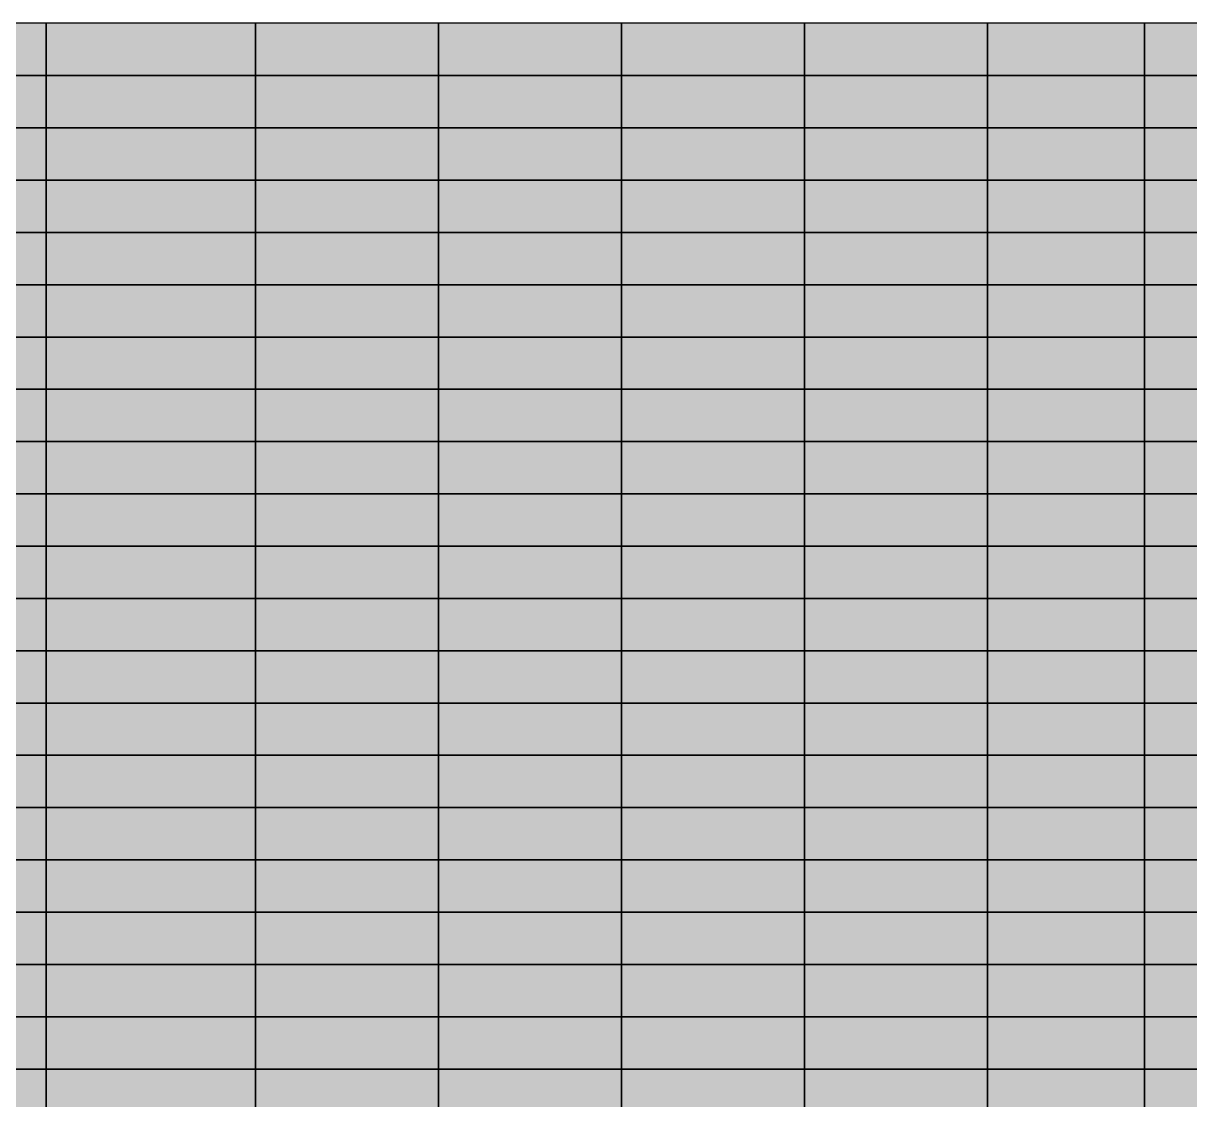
# Model space of a CAD drawing. Header units: inches. Extents: x -100 to 100, y -41 to 41.
# Drawn here: x -78.44 to -56.14, y -20.59 to 0 of the extents above; entities that cross this region are included whole.
import ezdxf

# ---------------------------------------------------------------- set-up
doc = ezdxf.new("R2010")
doc.units = ezdxf.units.IN
doc.header["$MEASUREMENT"] = 0

msp = doc.modelspace()

# ---------------------------------------------------------------- linework, layer by layer
at = {"color": 18, "true_color": 0x000000, "transparency": 33554532}
for p, q in [((-78, 0), (-82, 0)), ((-78, -1), (-78, 0)), ((-74, 0), (-78, 0)), ((-78, 0), (-78, -1)), ((-74, -1), (-74, 0)), ((-70.5, 0), (-74, 0)), ((-74, 0), (-74, -1)), ((-70.5, -1), (-70.5, 0)), ((-67, 0), (-70.5, 0)), ((-70.5, 0), (-70.5, -1)), ((-67, -1), (-67, 0)), ((-63.5, 0), (-67, 0)), ((-67, 0), (-67, -1)), ((-63.5, -1), (-63.5, 0)), ((-60, 0), (-63.5, 0)), ((-63.5, 0), (-63.5, -1)), ((-60, -1), (-60, 0)), ((-57, 0), (-60, 0)), ((-60, 0), (-60, -1)), ((-57, -1), (-57, 0)), ((-54, 0), (-57, 0)), ((-57, 0), (-57, -1)), ((-78, -1), (-82, -1)), ((-82, -1), (-78, -1)), ((-78, -2), (-78, -1)), ((-78, -1), (-78, -2)), ((-74, -1), (-78, -1)), ((-78, -1), (-74, -1)), ((-74, -2), (-74, -1)), ((-70.5, -1), (-74, -1)), ((-74, -1), (-74, -2)), ((-74, -1), (-70.5, -1)), ((-70.5, -2), (-70.5, -1)), ((-70.5, -1), (-67, -1)), ((-67, -1), (-70.5, -1)), ((-70.5, -1), (-70.5, -2)), ((-67, -2), (-67, -1)), ((-67, -1), (-67, -2)), ((-63.5, -1), (-67, -1)), ((-67, -1), (-63.5, -1)), ((-63.5, -2), (-63.5, -1)), ((-60, -1), (-63.5, -1)), ((-63.5, -1), (-63.5, -2)), ((-63.5, -1), (-60, -1)), ((-60, -2), (-60, -1)), ((-60, -1), (-60, -2)), ((-57, -1), (-60, -1)), ((-60, -1), (-57, -1)), ((-57, -2), (-57, -1)), ((-54, -1), (-57, -1)), ((-57, -1), (-57, -2)), ((-57, -1), (-54, -1)), ((-78, -2), (-82, -2)), ((-82, -2), (-78, -2)), ((-78, -3), (-78, -2)), ((-78, -2), (-78, -3)), ((-74, -2), (-78, -2)), ((-78, -2), (-74, -2)), ((-74, -3), (-74, -2)), ((-70.5, -2), (-74, -2)), ((-74, -2), (-74, -3)), ((-74, -2), (-70.5, -2)), ((-70.5, -3), (-70.5, -2)), ((-67, -2), (-70.5, -2)), ((-70.5, -2), (-70.5, -3)), ((-70.5, -2), (-67, -2)), ((-67, -3), (-67, -2)), ((-63.5, -2), (-67, -2)), ((-67, -2), (-67, -3)), ((-67, -2), (-63.5, -2)), ((-63.5, -3), (-63.5, -2)), ((-60, -2), (-63.5, -2)), ((-63.5, -2), (-63.5, -3)), ((-63.5, -2), (-60, -2)), ((-60, -3), (-60, -2)), ((-57, -2), (-60, -2)), ((-60, -2), (-60, -3)), ((-60, -2), (-57, -2)), ((-57, -3), (-57, -2)), ((-54, -2), (-57, -2)), ((-57, -2), (-57, -3)), ((-57, -2), (-54, -2)), ((-78, -3), (-82, -3)), ((-82, -3), (-78, -3)), ((-78, -4), (-78, -3)), ((-78, -3), (-74, -3)), ((-78, -3), (-78, -4)), ((-74, -3), (-78, -3)), ((-74, -4), (-74, -3)), ((-74, -3), (-74, -4)), ((-70.5, -3), (-74, -3)), ((-74, -3), (-70.5, -3)), ((-70.5, -4), (-70.5, -3)), ((-70.5, -3), (-70.5, -4)), ((-67, -3), (-70.5, -3)), ((-70.5, -3), (-67, -3)), ((-67, -4), (-67, -3)), ((-67, -3), (-67, -4)), ((-63.5, -3), (-67, -3)), ((-67, -3), (-63.5, -3)), ((-63.5, -4), (-63.5, -3)), ((-63.5, -3), (-63.5, -4)), ((-60, -3), (-63.5, -3)), ((-63.5, -3), (-60, -3)), ((-60, -4), (-60, -3)), ((-60, -3), (-60, -4)), ((-57, -3), (-60, -3)), ((-60, -3), (-57, -3)), ((-57, -4), (-57, -3)), ((-57, -3), (-57, -4)), ((-54, -3), (-57, -3)), ((-57, -3), (-54, -3)), ((-78, -4), (-82, -4)), ((-82, -4), (-78, -4)), ((-78, -5), (-78, -4)), ((-78, -4), (-78, -5)), ((-74, -4), (-78, -4)), ((-78, -4), (-74, -4)), ((-74, -5), (-74, -4)), ((-70.5, -4), (-74, -4)), ((-74, -4), (-74, -5)), ((-74, -4), (-70.5, -4)), ((-70.5, -5), (-70.5, -4)), ((-67, -4), (-70.5, -4)), ((-70.5, -4), (-70.5, -5)), ((-70.5, -4), (-67, -4)), ((-67, -5), (-67, -4)), ((-67, -4), (-67, -5)), ((-63.5, -4), (-67, -4)), ((-67, -4), (-63.5, -4)), ((-63.5, -5), (-63.5, -4)), ((-60, -4), (-63.5, -4)), ((-63.5, -4), (-63.5, -5)), ((-63.5, -4), (-60, -4)), ((-60, -5), (-60, -4)), ((-60, -4), (-60, -5)), ((-57, -4), (-60, -4)), ((-60, -4), (-57, -4)), ((-57, -5), (-57, -4)), ((-57, -4), (-57, -5)), ((-54, -4), (-57, -4)), ((-57, -4), (-54, -4)), ((-78, -5), (-82, -5)), ((-82, -5), (-78, -5)), ((-78, -6), (-78, -5)), ((-78, -5), (-78, -6)), ((-74, -5), (-78, -5)), ((-78, -5), (-74, -5)), ((-74, -6), (-74, -5)), ((-74, -5), (-74, -6)), ((-70.5, -5), (-74, -5)), ((-74, -5), (-70.5, -5)), ((-70.5, -6), (-70.5, -5)), ((-70.5, -5), (-70.5, -6)), ((-67, -5), (-70.5, -5)), ((-70.5, -5), (-67, -5)), ((-67, -6), (-67, -5)), ((-67, -5), (-67, -6)), ((-63.5, -5), (-67, -5)), ((-67, -5), (-63.5, -5)), ((-63.5, -6), (-63.5, -5)), ((-60, -5), (-63.5, -5)), ((-63.5, -5), (-63.5, -6)), ((-63.5, -5), (-60, -5)), ((-60, -6), (-60, -5)), ((-57, -5), (-60, -5)), ((-60, -5), (-60, -6)), ((-60, -5), (-57, -5)), ((-57, -6), (-57, -5)), ((-54, -5), (-57, -5)), ((-57, -5), (-57, -6)), ((-57, -5), (-54, -5)), ((-78, -6), (-82, -6)), ((-82, -6), (-78, -6)), ((-78, -7), (-78, -6)), ((-78, -6), (-78, -7)), ((-74, -6), (-78, -6)), ((-78, -6), (-74, -6)), ((-74, -7), (-74, -6)), ((-70.5, -6), (-74, -6)), ((-74, -6), (-74, -7)), ((-74, -6), (-70.5, -6)), ((-70.5, -7), (-70.5, -6)), ((-67, -6), (-70.5, -6)), ((-70.5, -6), (-70.5, -7)), ((-70.5, -6), (-67, -6)), ((-67, -7), (-67, -6)), ((-63.5, -6), (-67, -6)), ((-67, -6), (-67, -7)), ((-67, -6), (-63.5, -6)), ((-63.5, -7), (-63.5, -6)), ((-60, -6), (-63.5, -6)), ((-63.5, -6), (-63.5, -7)), ((-63.5, -6), (-60, -6)), ((-60, -7), (-60, -6)), ((-60, -6), (-57, -6)), ((-57, -6), (-60, -6)), ((-60, -6), (-60, -7)), ((-57, -7), (-57, -6)), ((-54, -6), (-57, -6)), ((-57, -6), (-57, -7)), ((-57, -6), (-54, -6)), ((-78, -7), (-82, -7)), ((-82, -7), (-78, -7)), ((-78, -8), (-78, -7)), ((-78, -7), (-78, -8)), ((-74, -7), (-78, -7)), ((-78, -7), (-74, -7)), ((-74, -8), (-74, -7)), ((-70.5, -7), (-74, -7)), ((-74, -7), (-74, -8)), ((-74, -7), (-70.5, -7)), ((-70.5, -8), (-70.5, -7)), ((-67, -7), (-70.5, -7)), ((-70.5, -7), (-70.5, -8)), ((-70.5, -7), (-67, -7)), ((-67, -8), (-67, -7)), ((-63.5, -7), (-67, -7)), ((-67, -7), (-67, -8)), ((-67, -7), (-63.5, -7)), ((-63.5, -8), (-63.5, -7)), ((-60, -7), (-63.5, -7)), ((-63.5, -7), (-63.5, -8)), ((-63.5, -7), (-60, -7)), ((-60, -8), (-60, -7)), ((-57, -7), (-60, -7)), ((-60, -7), (-60, -8)), ((-60, -7), (-57, -7)), ((-57, -8), (-57, -7)), ((-54, -7), (-57, -7)), ((-57, -7), (-57, -8)), ((-57, -7), (-54, -7)), ((-78, -8), (-82, -8)), ((-82, -8), (-78, -8)), ((-78, -9), (-78, -8)), ((-78, -8), (-78, -9)), ((-74, -8), (-78, -8)), ((-78, -8), (-74, -8)), ((-74, -9), (-74, -8)), ((-74, -8), (-74, -9)), ((-70.5, -8), (-74, -8)), ((-74, -8), (-70.5, -8)), ((-70.5, -9), (-70.5, -8)), ((-70.5, -8), (-70.5, -9)), ((-67, -8), (-70.5, -8)), ((-70.5, -8), (-67, -8)), ((-67, -9), (-67, -8)), ((-67, -8), (-63.5, -8)), ((-67, -8), (-67, -9)), ((-63.5, -8), (-67, -8)), ((-63.5, -9), (-63.5, -8)), ((-63.5, -8), (-63.5, -9)), ((-60, -8), (-63.5, -8)), ((-63.5, -8), (-60, -8)), ((-60, -9), (-60, -8)), ((-60, -8), (-60, -9)), ((-57, -8), (-60, -8)), ((-60, -8), (-57, -8)), ((-57, -9), (-57, -8)), ((-57, -8), (-57, -9)), ((-54, -8), (-57, -8)), ((-57, -8), (-54, -8)), ((-78, -9), (-82, -9)), ((-82, -9), (-78, -9)), ((-78, -10), (-78, -9)), ((-74, -9), (-78, -9)), ((-78, -9), (-78, -10)), ((-78, -9), (-74, -9)), ((-74, -10), (-74, -9)), ((-70.5, -9), (-74, -9)), ((-74, -9), (-74, -10)), ((-74, -9), (-70.5, -9)), ((-70.5, -10), (-70.5, -9)), ((-67, -9), (-70.5, -9)), ((-70.5, -9), (-70.5, -10)), ((-70.5, -9), (-67, -9)), ((-67, -10), (-67, -9)), ((-63.5, -9), (-67, -9)), ((-67, -9), (-67, -10)), ((-67, -9), (-63.5, -9)), ((-63.5, -10), (-63.5, -9)), ((-60, -9), (-63.5, -9)), ((-63.5, -9), (-63.5, -10)), ((-63.5, -9), (-60, -9)), ((-60, -10), (-60, -9)), ((-57, -9), (-60, -9)), ((-60, -9), (-60, -10)), ((-60, -9), (-57, -9)), ((-57, -10), (-57, -9)), ((-54, -9), (-57, -9)), ((-57, -9), (-57, -10)), ((-57, -9), (-54, -9)), ((-78, -10), (-82, -10)), ((-82, -10), (-78, -10)), ((-78, -11), (-78, -10)), ((-78, -10), (-78, -11)), ((-74, -10), (-78, -10)), ((-78, -10), (-74, -10)), ((-74, -11), (-74, -10)), ((-74, -10), (-70.5, -10)), ((-70.5, -10), (-74, -10)), ((-74, -10), (-74, -11)), ((-70.5, -11), (-70.5, -10)), ((-67, -10), (-70.5, -10)), ((-70.5, -10), (-70.5, -11)), ((-70.5, -10), (-67, -10)), ((-67, -11), (-67, -10)), ((-63.5, -10), (-67, -10)), ((-67, -10), (-67, -11)), ((-67, -10), (-63.5, -10)), ((-63.5, -11), (-63.5, -10)), ((-60, -10), (-63.5, -10)), ((-63.5, -10), (-63.5, -11)), ((-63.5, -10), (-60, -10)), ((-60, -11), (-60, -10)), ((-57, -10), (-60, -10)), ((-60, -10), (-60, -11)), ((-60, -10), (-57, -10)), ((-57, -11), (-57, -10)), ((-54, -10), (-57, -10)), ((-57, -10), (-57, -11)), ((-57, -10), (-54, -10)), ((-78, -11), (-82, -11)), ((-82, -11), (-78, -11)), ((-78, -12), (-78, -11)), ((-78, -11), (-78, -12)), ((-74, -11), (-78, -11)), ((-78, -11), (-74, -11)), ((-74, -12), (-74, -11)), ((-70.5, -11), (-74, -11)), ((-74, -11), (-74, -12)), ((-74, -11), (-70.5, -11)), ((-70.5, -12), (-70.5, -11)), ((-67, -11), (-70.5, -11)), ((-70.5, -11), (-70.5, -12)), ((-70.5, -11), (-67, -11)), ((-67, -12), (-67, -11)), ((-63.5, -11), (-67, -11)), ((-67, -11), (-67, -12)), ((-67, -11), (-63.5, -11)), ((-63.5, -12), (-63.5, -11)), ((-60, -11), (-63.5, -11)), ((-63.5, -11), (-63.5, -12)), ((-63.5, -11), (-60, -11)), ((-60, -12), (-60, -11)), ((-57, -11), (-60, -11)), ((-60, -11), (-60, -12)), ((-60, -11), (-57, -11)), ((-57, -12), (-57, -11)), ((-54, -11), (-57, -11)), ((-57, -11), (-57, -12)), ((-57, -11), (-54, -11)), ((-82, -12), (-78, -12)), ((-78, -12), (-82, -12)), ((-78, -13), (-78, -12)), ((-78, -12), (-78, -13)), ((-74, -12), (-78, -12)), ((-78, -12), (-74, -12)), ((-74, -13), (-74, -12)), ((-70.5, -12), (-74, -12)), ((-74, -12), (-74, -13)), ((-74, -12), (-70.5, -12)), ((-70.5, -13), (-70.5, -12)), ((-67, -12), (-70.5, -12)), ((-70.5, -12), (-70.5, -13)), ((-70.5, -12), (-67, -12)), ((-67, -13), (-67, -12)), ((-67, -12), (-67, -13)), ((-63.5, -12), (-67, -12)), ((-67, -12), (-63.5, -12)), ((-63.5, -13), (-63.5, -12)), ((-60, -12), (-63.5, -12)), ((-63.5, -12), (-63.5, -13)), ((-63.5, -12), (-60, -12)), ((-60, -13), (-60, -12)), ((-60, -12), (-60, -13)), ((-57, -12), (-60, -12)), ((-60, -12), (-57, -12)), ((-57, -13), (-57, -12)), ((-54, -12), (-57, -12)), ((-57, -12), (-57, -13)), ((-57, -12), (-54, -12)), ((-78, -13), (-82, -13)), ((-82, -13), (-78, -13)), ((-78, -14), (-78, -13)), ((-78, -13), (-78, -14)), ((-74, -13), (-78, -13)), ((-78, -13), (-74, -13)), ((-74, -14), (-74, -13)), ((-70.5, -13), (-74, -13)), ((-74, -13), (-74, -14)), ((-74, -13), (-70.5, -13)), ((-70.5, -14), (-70.5, -13)), ((-67, -13), (-70.5, -13)), ((-70.5, -13), (-70.5, -14)), ((-70.5, -13), (-67, -13)), ((-67, -14), (-67, -13)), ((-67, -13), (-67, -14)), ((-63.5, -13), (-67, -13)), ((-67, -13), (-63.5, -13)), ((-63.5, -14), (-63.5, -13)), ((-60, -13), (-63.5, -13)), ((-63.5, -13), (-63.5, -14)), ((-63.5, -13), (-60, -13)), ((-60, -14), (-60, -13)), ((-57, -13), (-60, -13)), ((-60, -13), (-60, -14)), ((-60, -13), (-57, -13)), ((-57, -14), (-57, -13)), ((-57, -13), (-54, -13)), ((-54, -13), (-57, -13)), ((-57, -13), (-57, -14)), ((-78, -14), (-82, -14)), ((-82, -14), (-78, -14)), ((-78, -15), (-78, -14)), ((-78, -14), (-78, -15)), ((-74, -14), (-78, -14)), ((-78, -14), (-74, -14)), ((-74, -15), (-74, -14)), ((-74, -14), (-74, -15)), ((-70.5, -14), (-74, -14)), ((-74, -14), (-70.5, -14)), ((-70.5, -15), (-70.5, -14)), ((-70.5, -14), (-70.5, -15)), ((-67, -14), (-70.5, -14)), ((-70.5, -14), (-67, -14)), ((-67, -15), (-67, -14)), ((-67, -14), (-67, -15)), ((-63.5, -14), (-67, -14)), ((-67, -14), (-63.5, -14)), ((-63.5, -15), (-63.5, -14)), ((-60, -14), (-63.5, -14)), ((-63.5, -14), (-63.5, -15)), ((-63.5, -14), (-60, -14)), ((-60, -15), (-60, -14)), ((-60, -14), (-60, -15)), ((-57, -14), (-60, -14)), ((-60, -14), (-57, -14)), ((-57, -15), (-57, -14)), ((-57, -14), (-57, -15)), ((-54, -14), (-57, -14)), ((-57, -14), (-54, -14)), ((-78, -15), (-82, -15)), ((-82, -15), (-78, -15)), ((-78, -16), (-78, -15)), ((-78, -15), (-78, -16)), ((-74, -15), (-78, -15)), ((-78, -15), (-74, -15)), ((-74, -16), (-74, -15)), ((-70.5, -15), (-74, -15)), ((-74, -15), (-74, -16)), ((-74, -15), (-70.5, -15)), ((-70.5, -16), (-70.5, -15)), ((-67, -15), (-70.5, -15)), ((-70.5, -15), (-70.5, -16)), ((-70.5, -15), (-67, -15)), ((-67, -16), (-67, -15)), ((-67, -15), (-67, -16)), ((-63.5, -15), (-67, -15)), ((-67, -15), (-63.5, -15)), ((-63.5, -16), (-63.5, -15)), ((-63.5, -15), (-60, -15)), ((-60, -15), (-63.5, -15)), ((-63.5, -15), (-63.5, -16)), ((-60, -16), (-60, -15)), ((-60, -15), (-60, -16)), ((-57, -15), (-60, -15)), ((-60, -15), (-57, -15)), ((-57, -16), (-57, -15)), ((-54, -15), (-57, -15)), ((-57, -15), (-57, -16)), ((-57, -15), (-54, -15)), ((-78, -16), (-82, -16)), ((-82, -16), (-78, -16)), ((-78, -17), (-78, -16)), ((-74, -16), (-78, -16)), ((-78, -16), (-78, -17)), ((-78, -16), (-74, -16)), ((-74, -17), (-74, -16)), ((-70.5, -16), (-74, -16)), ((-74, -16), (-74, -17)), ((-74, -16), (-70.5, -16)), ((-70.5, -17), (-70.5, -16)), ((-67, -16), (-70.5, -16)), ((-70.5, -16), (-70.5, -17)), ((-70.5, -16), (-67, -16)), ((-67, -17), (-67, -16)), ((-63.5, -16), (-67, -16)), ((-67, -16), (-67, -17)), ((-67, -16), (-63.5, -16)), ((-63.5, -17), (-63.5, -16)), ((-60, -16), (-63.5, -16)), ((-63.5, -16), (-63.5, -17)), ((-63.5, -16), (-60, -16)), ((-60, -17), (-60, -16)), ((-57, -16), (-60, -16)), ((-60, -16), (-60, -17)), ((-60, -16), (-57, -16)), ((-57, -17), (-57, -16)), ((-54, -16), (-57, -16)), ((-57, -16), (-57, -17)), ((-57, -16), (-54, -16)), ((-78, -17), (-82, -17)), ((-82, -17), (-78, -17)), ((-78, -18), (-78, -17)), ((-78, -17), (-78, -18)), ((-74, -17), (-78, -17)), ((-78, -17), (-74, -17)), ((-74, -18), (-74, -17)), ((-74, -17), (-74, -18)), ((-70.5, -17), (-74, -17)), ((-74, -17), (-70.5, -17)), ((-70.5, -18), (-70.5, -17)), ((-70.5, -17), (-67, -17)), ((-70.5, -17), (-70.5, -18)), ((-67, -17), (-70.5, -17)), ((-67, -18), (-67, -17)), ((-67, -17), (-67, -18)), ((-63.5, -17), (-67, -17)), ((-67, -17), (-63.5, -17)), ((-63.5, -18), (-63.5, -17)), ((-63.5, -17), (-63.5, -18)), ((-60, -17), (-63.5, -17)), ((-63.5, -17), (-60, -17)), ((-60, -18), (-60, -17)), ((-60, -17), (-60, -18)), ((-57, -17), (-60, -17)), ((-60, -17), (-57, -17)), ((-57, -18), (-57, -17)), ((-57, -17), (-57, -18)), ((-54, -17), (-57, -17)), ((-57, -17), (-54, -17)), ((-78, -18), (-82, -18)), ((-82, -18), (-78, -18)), ((-78, -19), (-78, -18)), ((-78, -18), (-78, -19)), ((-74, -18), (-78, -18)), ((-78, -18), (-74, -18)), ((-74, -19), (-74, -18)), ((-70.5, -18), (-74, -18)), ((-74, -18), (-74, -19)), ((-74, -18), (-70.5, -18)), ((-70.5, -19), (-70.5, -18)), ((-67, -18), (-70.5, -18)), ((-70.5, -18), (-70.5, -19)), ((-70.5, -18), (-67, -18)), ((-67, -19), (-67, -18)), ((-63.5, -18), (-67, -18)), ((-67, -18), (-67, -19)), ((-67, -18), (-63.5, -18)), ((-63.5, -19), (-63.5, -18)), ((-60, -18), (-63.5, -18)), ((-63.5, -18), (-63.5, -19)), ((-63.5, -18), (-60, -18)), ((-60, -19), (-60, -18)), ((-57, -18), (-60, -18)), ((-60, -18), (-60, -19)), ((-60, -18), (-57, -18)), ((-57, -19), (-57, -18)), ((-54, -18), (-57, -18)), ((-57, -18), (-57, -19)), ((-57, -18), (-54, -18)), ((-78, -19), (-82, -19)), ((-82, -19), (-78, -19)), ((-78, -20), (-78, -19)), ((-78, -19), (-74, -19)), ((-78, -19), (-78, -20)), ((-74, -19), (-78, -19)), ((-74, -20), (-74, -19)), ((-74, -19), (-74, -20)), ((-70.5, -19), (-74, -19)), ((-74, -19), (-70.5, -19)), ((-70.5, -20), (-70.5, -19)), ((-70.5, -19), (-70.5, -20)), ((-67, -19), (-70.5, -19)), ((-70.5, -19), (-67, -19)), ((-67, -20), (-67, -19)), ((-67, -19), (-67, -20)), ((-63.5, -19), (-67, -19)), ((-67, -19), (-63.5, -19)), ((-63.5, -20), (-63.5, -19)), ((-63.5, -19), (-63.5, -20)), ((-60, -19), (-63.5, -19)), ((-63.5, -19), (-60, -19)), ((-60, -20), (-60, -19)), ((-60, -19), (-60, -20)), ((-57, -19), (-60, -19)), ((-60, -19), (-57, -19)), ((-57, -20), (-57, -19)), ((-57, -19), (-57, -20)), ((-54, -19), (-57, -19)), ((-57, -19), (-54, -19)), ((-78, -20), (-82, -20)), ((-82, -20), (-78, -20)), ((-78, -21), (-78, -20)), ((-78, -20), (-78, -21)), ((-74, -20), (-78, -20)), ((-78, -20), (-74, -20)), ((-74, -21), (-74, -20)), ((-70.5, -20), (-74, -20)), ((-74, -20), (-74, -21)), ((-74, -20), (-70.5, -20)), ((-70.5, -21), (-70.5, -20)), ((-67, -20), (-70.5, -20)), ((-70.5, -20), (-70.5, -21)), ((-70.5, -20), (-67, -20)), ((-67, -21), (-67, -20)), ((-63.5, -20), (-67, -20)), ((-67, -20), (-67, -21)), ((-67, -20), (-63.5, -20)), ((-63.5, -21), (-63.5, -20)), ((-60, -20), (-63.5, -20)), ((-63.5, -20), (-63.5, -21)), ((-63.5, -20), (-60, -20)), ((-60, -21), (-60, -20)), ((-60, -20), (-60, -21)), ((-57, -20), (-60, -20)), ((-60, -20), (-57, -20)), ((-57, -21), (-57, -20)), ((-54, -20), (-57, -20)), ((-57, -20), (-57, -21)), ((-57, -20), (-54, -20))]:
    msp.add_line(p, q, dxfattribs=at)
at = {"color": 212, "true_color": 0xbd27e2, "transparency": 33554687}
for points in [[(-78, 0), (-82, 0), (-82, -1)], [(-78, 0), (-82, -1), (-78, -1)], [(-74, 0), (-78, 0), (-78, -1)], [(-74, 0), (-78, -1), (-74, -1)], [(-70.5, 0), (-74, 0), (-74, -1)], [(-70.5, 0), (-74, -1), (-70.5, -1)], [(-67, 0), (-70.5, 0), (-70.5, -1)], [(-67, 0), (-70.5, -1), (-67, -1)], [(-63.5, 0), (-67, 0), (-67, -1)], [(-63.5, 0), (-67, -1), (-63.5, -1)], [(-60, 0), (-63.5, 0), (-63.5, -1)], [(-60, 0), (-63.5, -1), (-60, -1)], [(-57, 0), (-60, 0), (-60, -1)], [(-57, 0), (-60, -1), (-57, -1)], [(-54, 0), (-57, 0), (-57, -1)], [(-54, 0), (-57, -1), (-54, -1)], [(-82, -1), (-82, -2), (-78, -2)], [(-82, -1), (-78, -2), (-78, -1)], [(-78, -1), (-78, -2), (-74, -2)], [(-78, -1), (-74, -2), (-74, -1)], [(-70.5, -1), (-74, -1), (-74, -2)], [(-70.5, -1), (-74, -2), (-70.5, -2)], [(-67, -1), (-70.5, -1), (-70.5, -2)], [(-67, -1), (-70.5, -2), (-67, -2)], [(-67, -1), (-67, -2), (-63.5, -2)], [(-67, -1), (-63.5, -2), (-63.5, -1)], [(-60, -1), (-63.5, -1), (-63.5, -2)], [(-60, -1), (-63.5, -2), (-60, -2)], [(-60, -1), (-60, -2), (-57, -2)], [(-60, -1), (-57, -2), (-57, -1)], [(-54, -1), (-57, -1), (-57, -2)], [(-54, -1), (-57, -2), (-54, -2)], [(-82, -2), (-82, -3), (-78, -3)], [(-82, -2), (-78, -3), (-78, -2)], [(-78, -2), (-78, -3), (-74, -3)], [(-78, -2), (-74, -3), (-74, -2)], [(-70.5, -2), (-74, -2), (-74, -3)], [(-70.5, -2), (-74, -3), (-70.5, -3)], [(-67, -2), (-70.5, -2), (-70.5, -3)], [(-67, -2), (-70.5, -3), (-67, -3)], [(-63.5, -2), (-67, -2), (-67, -3)], [(-63.5, -2), (-67, -3), (-63.5, -3)], [(-60, -2), (-63.5, -2), (-63.5, -3)], [(-60, -2), (-63.5, -3), (-60, -3)], [(-57, -2), (-60, -2), (-60, -3)], [(-57, -2), (-60, -3), (-57, -3)], [(-54, -2), (-57, -2), (-57, -3)], [(-54, -2), (-57, -3), (-54, -3)], [(-82, -3), (-82, -4), (-78, -4)], [(-82, -3), (-78, -4), (-78, -3)], [(-78, -3), (-78, -4), (-74, -4)], [(-78, -3), (-74, -4), (-74, -3)], [(-74, -3), (-74, -4), (-70.5, -4)], [(-74, -3), (-70.5, -4), (-70.5, -3)], [(-70.5, -3), (-70.5, -4), (-67, -4)], [(-70.5, -3), (-67, -4), (-67, -3)], [(-67, -3), (-67, -4), (-63.5, -4)], [(-67, -3), (-63.5, -4), (-63.5, -3)], [(-63.5, -3), (-63.5, -4), (-60, -4)], [(-63.5, -3), (-60, -4), (-60, -3)], [(-60, -3), (-60, -4), (-57, -4)], [(-60, -3), (-57, -4), (-57, -3)], [(-57, -3), (-57, -4), (-54, -4)], [(-57, -3), (-54, -4), (-54, -3)], [(-82, -4), (-82, -5), (-78, -5)], [(-82, -4), (-78, -5), (-78, -4)], [(-78, -4), (-78, -5), (-74, -5)], [(-78, -4), (-74, -5), (-74, -4)], [(-70.5, -4), (-74, -4), (-74, -5)], [(-70.5, -4), (-74, -5), (-70.5, -5)], [(-67, -4), (-70.5, -4), (-70.5, -5)], [(-67, -4), (-70.5, -5), (-67, -5)], [(-67, -4), (-67, -5), (-63.5, -5)], [(-67, -4), (-63.5, -5), (-63.5, -4)], [(-60, -4), (-63.5, -4), (-63.5, -5)], [(-60, -4), (-63.5, -5), (-60, -5)], [(-60, -4), (-60, -5), (-57, -5)], [(-60, -4), (-57, -5), (-57, -4)], [(-57, -4), (-57, -5), (-54, -5)], [(-57, -4), (-54, -5), (-54, -4)], [(-82, -5), (-82, -6), (-78, -6)], [(-82, -5), (-78, -6), (-78, -5)], [(-78, -5), (-78, -6), (-74, -6)], [(-78, -5), (-74, -6), (-74, -5)], [(-74, -5), (-74, -6), (-70.5, -6)], [(-74, -5), (-70.5, -6), (-70.5, -5)], [(-70.5, -5), (-70.5, -6), (-67, -6)], [(-70.5, -5), (-67, -6), (-67, -5)], [(-67, -5), (-67, -6), (-63.5, -6)], [(-67, -5), (-63.5, -6), (-63.5, -5)], [(-60, -5), (-63.5, -5), (-63.5, -6)], [(-60, -5), (-63.5, -6), (-60, -6)], [(-57, -5), (-60, -5), (-60, -6)], [(-57, -5), (-60, -6), (-57, -6)], [(-54, -5), (-57, -5), (-57, -6)], [(-54, -5), (-57, -6), (-54, -6)], [(-82, -6), (-82, -7), (-78, -7)], [(-82, -6), (-78, -7), (-78, -6)], [(-78, -6), (-78, -7), (-74, -7)], [(-78, -6), (-74, -7), (-74, -6)], [(-70.5, -6), (-74, -6), (-74, -7)], [(-70.5, -6), (-74, -7), (-70.5, -7)], [(-67, -6), (-70.5, -6), (-70.5, -7)], [(-67, -6), (-70.5, -7), (-67, -7)], [(-63.5, -6), (-67, -6), (-67, -7)], [(-63.5, -6), (-67, -7), (-63.5, -7)], [(-60, -6), (-63.5, -6), (-63.5, -7)], [(-60, -6), (-63.5, -7), (-60, -7)], [(-57, -6), (-60, -6), (-60, -7)], [(-57, -6), (-60, -7), (-57, -7)], [(-54, -6), (-57, -6), (-57, -7)], [(-54, -6), (-57, -7), (-54, -7)], [(-82, -7), (-82, -8), (-78, -8)], [(-82, -7), (-78, -8), (-78, -7)], [(-78, -7), (-78, -8), (-74, -8)], [(-78, -7), (-74, -8), (-74, -7)], [(-70.5, -7), (-74, -7), (-74, -8)], [(-70.5, -7), (-74, -8), (-70.5, -8)], [(-67, -7), (-70.5, -7), (-70.5, -8)], [(-67, -7), (-70.5, -8), (-67, -8)], [(-63.5, -7), (-67, -7), (-67, -8)], [(-63.5, -7), (-67, -8), (-63.5, -8)], [(-60, -7), (-63.5, -7), (-63.5, -8)], [(-60, -7), (-63.5, -8), (-60, -8)], [(-57, -7), (-60, -7), (-60, -8)], [(-57, -7), (-60, -8), (-57, -8)], [(-54, -7), (-57, -7), (-57, -8)], [(-54, -7), (-57, -8), (-54, -8)], [(-82, -8), (-82, -9), (-78, -9)], [(-82, -8), (-78, -9), (-78, -8)], [(-78, -8), (-78, -9), (-74, -9)], [(-78, -8), (-74, -9), (-74, -8)], [(-74, -8), (-74, -9), (-70.5, -9)], [(-74, -8), (-70.5, -9), (-70.5, -8)], [(-70.5, -8), (-70.5, -9), (-67, -9)], [(-70.5, -8), (-67, -9), (-67, -8)], [(-67, -8), (-67, -9), (-63.5, -9)], [(-67, -8), (-63.5, -9), (-63.5, -8)], [(-63.5, -8), (-63.5, -9), (-60, -9)], [(-63.5, -8), (-60, -9), (-60, -8)], [(-60, -8), (-60, -9), (-57, -9)], [(-60, -8), (-57, -9), (-57, -8)], [(-57, -8), (-57, -9), (-54, -9)], [(-57, -8), (-54, -9), (-54, -8)], [(-82, -9), (-82, -10), (-78, -10)], [(-82, -9), (-78, -10), (-78, -9)], [(-74, -9), (-78, -9), (-78, -10)], [(-74, -9), (-78, -10), (-74, -10)], [(-70.5, -9), (-74, -9), (-74, -10)], [(-70.5, -9), (-74, -10), (-70.5, -10)], [(-67, -9), (-70.5, -9), (-70.5, -10)], [(-67, -9), (-70.5, -10), (-67, -10)], [(-63.5, -9), (-67, -9), (-67, -10)], [(-63.5, -9), (-67, -10), (-63.5, -10)], [(-60, -9), (-63.5, -9), (-63.5, -10)], [(-60, -9), (-63.5, -10), (-60, -10)], [(-57, -9), (-60, -9), (-60, -10)], [(-57, -9), (-60, -10), (-57, -10)], [(-54, -9), (-57, -9), (-57, -10)], [(-54, -9), (-57, -10), (-54, -10)], [(-82, -10), (-82, -11), (-78, -11)], [(-82, -10), (-78, -11), (-78, -10)], [(-78, -10), (-78, -11), (-74, -11)], [(-78, -10), (-74, -11), (-74, -10)], [(-70.5, -10), (-74, -10), (-74, -11)], [(-70.5, -10), (-74, -11), (-70.5, -11)], [(-67, -10), (-70.5, -10), (-70.5, -11)], [(-67, -10), (-70.5, -11), (-67, -11)], [(-63.5, -10), (-67, -10), (-67, -11)], [(-63.5, -10), (-67, -11), (-63.5, -11)], [(-60, -10), (-63.5, -10), (-63.5, -11)], [(-60, -10), (-63.5, -11), (-60, -11)], [(-57, -10), (-60, -10), (-60, -11)], [(-57, -10), (-60, -11), (-57, -11)], [(-54, -10), (-57, -10), (-57, -11)], [(-54, -10), (-57, -11), (-54, -11)], [(-82, -11), (-82, -12), (-78, -12)], [(-82, -11), (-78, -12), (-78, -11)], [(-78, -11), (-78, -12), (-74, -12)], [(-78, -11), (-74, -12), (-74, -11)], [(-70.5, -11), (-74, -11), (-74, -12)], [(-70.5, -11), (-74, -12), (-70.5, -12)], [(-67, -11), (-70.5, -11), (-70.5, -12)], [(-67, -11), (-70.5, -12), (-67, -12)], [(-63.5, -11), (-67, -11), (-67, -12)], [(-63.5, -11), (-67, -12), (-63.5, -12)], [(-60, -11), (-63.5, -11), (-63.5, -12)], [(-60, -11), (-63.5, -12), (-60, -12)], [(-57, -11), (-60, -11), (-60, -12)], [(-57, -11), (-60, -12), (-57, -12)], [(-54, -11), (-57, -11), (-57, -12)], [(-54, -11), (-57, -12), (-54, -12)], [(-82, -12), (-82, -13), (-78, -13)], [(-82, -12), (-78, -13), (-78, -12)], [(-78, -12), (-78, -13), (-74, -13)], [(-78, -12), (-74, -13), (-74, -12)], [(-70.5, -12), (-74, -12), (-74, -13)], [(-70.5, -12), (-74, -13), (-70.5, -13)], [(-67, -12), (-70.5, -12), (-70.5, -13)], [(-67, -12), (-70.5, -13), (-67, -13)], [(-67, -12), (-67, -13), (-63.5, -13)], [(-67, -12), (-63.5, -13), (-63.5, -12)], [(-60, -12), (-63.5, -12), (-63.5, -13)], [(-60, -12), (-63.5, -13), (-60, -13)], [(-60, -12), (-60, -13), (-57, -13)], [(-60, -12), (-57, -13), (-57, -12)], [(-54, -12), (-57, -12), (-57, -13)], [(-54, -12), (-57, -13), (-54, -13)], [(-82, -13), (-82, -14), (-78, -14)], [(-82, -13), (-78, -14), (-78, -13)], [(-78, -13), (-78, -14), (-74, -14)], [(-78, -13), (-74, -14), (-74, -13)], [(-70.5, -13), (-74, -13), (-74, -14)], [(-70.5, -13), (-74, -14), (-70.5, -14)], [(-67, -13), (-70.5, -13), (-70.5, -14)], [(-67, -13), (-70.5, -14), (-67, -14)], [(-67, -13), (-67, -14), (-63.5, -14)], [(-67, -13), (-63.5, -14), (-63.5, -13)], [(-60, -13), (-63.5, -13), (-63.5, -14)], [(-60, -13), (-63.5, -14), (-60, -14)], [(-57, -13), (-60, -13), (-60, -14)], [(-57, -13), (-60, -14), (-57, -14)], [(-54, -13), (-57, -13), (-57, -14)], [(-54, -13), (-57, -14), (-54, -14)], [(-82, -14), (-82, -15), (-78, -15)], [(-82, -14), (-78, -15), (-78, -14)], [(-78, -14), (-78, -15), (-74, -15)], [(-78, -14), (-74, -15), (-74, -14)], [(-74, -14), (-74, -15), (-70.5, -15)], [(-74, -14), (-70.5, -15), (-70.5, -14)], [(-70.5, -14), (-70.5, -15), (-67, -15)], [(-70.5, -14), (-67, -15), (-67, -14)], [(-67, -14), (-67, -15), (-63.5, -15)], [(-67, -14), (-63.5, -15), (-63.5, -14)], [(-60, -14), (-63.5, -14), (-63.5, -15)], [(-60, -14), (-63.5, -15), (-60, -15)], [(-60, -14), (-60, -15), (-57, -15)], [(-60, -14), (-57, -15), (-57, -14)], [(-57, -14), (-57, -15), (-54, -15)], [(-57, -14), (-54, -15), (-54, -14)], [(-82, -15), (-82, -16), (-78, -16)], [(-82, -15), (-78, -16), (-78, -15)], [(-78, -15), (-78, -16), (-74, -16)], [(-78, -15), (-74, -16), (-74, -15)], [(-70.5, -15), (-74, -15), (-74, -16)], [(-70.5, -15), (-74, -16), (-70.5, -16)], [(-67, -15), (-70.5, -15), (-70.5, -16)], [(-67, -15), (-70.5, -16), (-67, -16)], [(-67, -15), (-67, -16), (-63.5, -16)], [(-67, -15), (-63.5, -16), (-63.5, -15)], [(-60, -15), (-63.5, -15), (-63.5, -16)], [(-60, -15), (-63.5, -16), (-60, -16)], [(-60, -15), (-60, -16), (-57, -16)], [(-60, -15), (-57, -16), (-57, -15)], [(-54, -15), (-57, -15), (-57, -16)], [(-54, -15), (-57, -16), (-54, -16)], [(-78, -16), (-82, -16), (-82, -17)], [(-78, -16), (-82, -17), (-78, -17)], [(-74, -16), (-78, -16), (-78, -17)], [(-74, -16), (-78, -17), (-74, -17)], [(-70.5, -16), (-74, -16), (-74, -17)], [(-70.5, -16), (-74, -17), (-70.5, -17)], [(-67, -16), (-70.5, -16), (-70.5, -17)], [(-67, -16), (-70.5, -17), (-67, -17)], [(-63.5, -16), (-67, -16), (-67, -17)], [(-63.5, -16), (-67, -17), (-63.5, -17)], [(-60, -16), (-63.5, -16), (-63.5, -17)], [(-60, -16), (-63.5, -17), (-60, -17)], [(-57, -16), (-60, -16), (-60, -17)], [(-57, -16), (-60, -17), (-57, -17)], [(-54, -16), (-57, -16), (-57, -17)], [(-54, -16), (-57, -17), (-54, -17)], [(-82, -17), (-82, -18), (-78, -18)], [(-82, -17), (-78, -18), (-78, -17)], [(-78, -17), (-78, -18), (-74, -18)], [(-78, -17), (-74, -18), (-74, -17)], [(-74, -17), (-74, -18), (-70.5, -18)], [(-74, -17), (-70.5, -18), (-70.5, -17)], [(-70.5, -17), (-70.5, -18), (-67, -18)], [(-70.5, -17), (-67, -18), (-67, -17)], [(-67, -17), (-67, -18), (-63.5, -18)], [(-67, -17), (-63.5, -18), (-63.5, -17)], [(-63.5, -17), (-63.5, -18), (-60, -18)], [(-63.5, -17), (-60, -18), (-60, -17)], [(-60, -17), (-60, -18), (-57, -18)], [(-60, -17), (-57, -18), (-57, -17)], [(-57, -17), (-57, -18), (-54, -18)], [(-57, -17), (-54, -18), (-54, -17)], [(-82, -18), (-82, -19), (-78, -19)], [(-82, -18), (-78, -19), (-78, -18)], [(-78, -18), (-78, -19), (-74, -19)], [(-78, -18), (-74, -19), (-74, -18)], [(-74, -19), (-70.5, -19), (-70.5, -18)], [(-74, -19), (-70.5, -18), (-74, -18)], [(-70.5, -19), (-67, -19), (-67, -18)], [(-70.5, -19), (-67, -18), (-70.5, -18)], [(-67, -19), (-63.5, -19), (-63.5, -18)], [(-67, -19), (-63.5, -18), (-67, -18)], [(-63.5, -19), (-60, -19), (-60, -18)], [(-63.5, -19), (-60, -18), (-63.5, -18)], [(-60, -19), (-57, -19), (-57, -18)], [(-60, -19), (-57, -18), (-60, -18)], [(-57, -19), (-54, -19), (-54, -18)], [(-57, -19), (-54, -18), (-57, -18)], [(-82, -19), (-82, -20), (-78, -20)], [(-82, -19), (-78, -20), (-78, -19)], [(-78, -19), (-78, -20), (-74, -20)], [(-78, -19), (-74, -20), (-74, -19)], [(-74, -19), (-74, -20), (-70.5, -20)], [(-74, -19), (-70.5, -20), (-70.5, -19)], [(-70.5, -19), (-70.5, -20), (-67, -20)], [(-70.5, -19), (-67, -20), (-67, -19)], [(-67, -19), (-67, -20), (-63.5, -20)], [(-67, -19), (-63.5, -20), (-63.5, -19)], [(-63.5, -19), (-63.5, -20), (-60, -20)], [(-63.5, -19), (-60, -20), (-60, -19)], [(-60, -19), (-60, -20), (-57, -20)], [(-60, -19), (-57, -20), (-57, -19)], [(-57, -19), (-57, -20), (-54, -20)], [(-57, -19), (-54, -20), (-54, -19)], [(-82, -20), (-82, -21), (-78, -21)], [(-82, -20), (-78, -21), (-78, -20)], [(-78, -20), (-78, -21), (-74, -21)], [(-78, -20), (-74, -21), (-74, -20)], [(-70.5, -20), (-74, -20), (-74, -21)], [(-70.5, -20), (-74, -21), (-70.5, -21)], [(-67, -20), (-70.5, -20), (-70.5, -21)], [(-67, -20), (-70.5, -21), (-67, -21)], [(-63.5, -20), (-67, -20), (-67, -21)], [(-63.5, -20), (-67, -21), (-63.5, -21)], [(-60, -20), (-63.5, -20), (-63.5, -21)], [(-60, -20), (-63.5, -21), (-60, -21)], [(-60, -20), (-60, -21), (-57, -21)], [(-60, -20), (-57, -21), (-57, -20)], [(-54, -20), (-57, -20), (-57, -21)], [(-54, -20), (-57, -21), (-54, -21)]]:
    msp.add_solid(points, dxfattribs=at)

doc.saveas('drawing.dxf')
